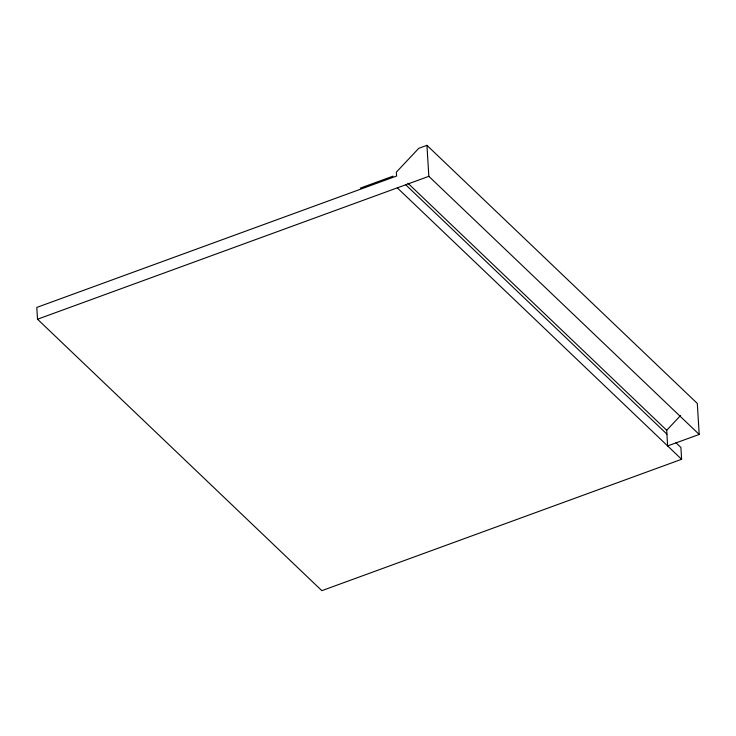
<?xml version="1.0" encoding="UTF-8"?>
<svg xmlns="http://www.w3.org/2000/svg" width="736" height="736" viewBox="0 0 736 736"><rect width="100%" height="100%" fill="white"/><g stroke="black" fill="none" stroke-linecap="round" stroke-linejoin="round"><path stroke-width="1.1" d="M675.97 442.768L680.901 447.479L681.61 459.282L321.844 590.668L37.518 319.231L36.8 307.427L396.584 176.042L396.345 172.169L418.766 148.313L426.935 145.332L697.305 403.438L699.2 434.452L667.626 445.933L666.706 430.284L680.625 415.472M360.327 188.112L393.033 176.162M37.518 319.231L428.84 176.336L699.2 434.452M407.956 183.255L666.706 430.284M405.702 184.754L666.917 434.13M397.302 187.855L681.61 459.282M426.935 145.332L428.84 176.336"/></g></svg>
